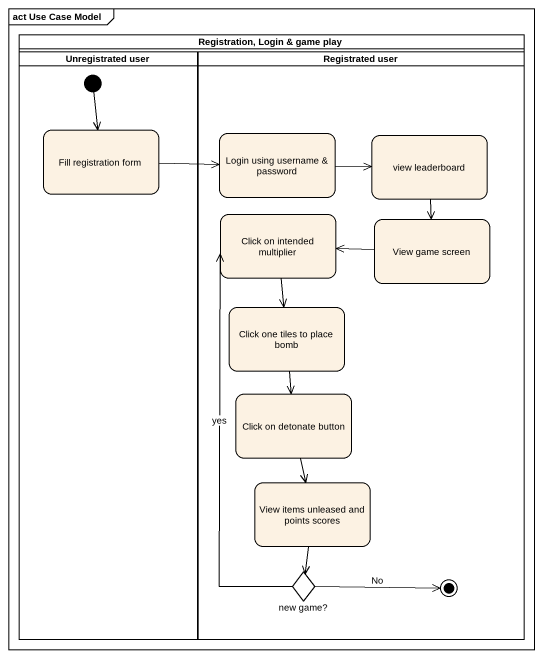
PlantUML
@startuml
mainframe act Use Case Model
hide empty description
state "Registration, Login & game play" as Registration_Login_game_play <<partition>>
state "Unregistrated user" as Unregistrated_user <<partition>> {
  state "Fill registration form" as Fill_registration_form
  [*] --> Fill_registration_form
}
state "Registrated user" as Registrated_user <<partition>> {
  state "Login using username & password" as Login_using_username
  state "view leaderboard" as view_leaderboard
  state "Click on intended multiplier" as Click_on_intended_multiplier
  state "View game screen" as View_game_screen
  state "Click one tiles to place bomb" as Click_one_tiles_to_place
  state "Click on detonate button" as Click_on_detonate_button
  state "View items unleased and points scores" as View_items_unleased_and
  state "new game?" as new_game <<choice>>
  new_game -right-> [*] : No
}
Fill_registration_form -right-> Login_using_username
Login_using_username -right-> view_leaderboard
view_leaderboard --> View_game_screen
Click_on_intended_multiplier --> Click_one_tiles_to_place
View_game_screen -left-> Click_on_intended_multiplier
Click_one_tiles_to_place --> Click_on_detonate_button
Click_on_detonate_button --> View_items_unleased_and
View_items_unleased_and --> new_game
new_game -up-> Click_on_intended_multiplier : yes
@enduml
